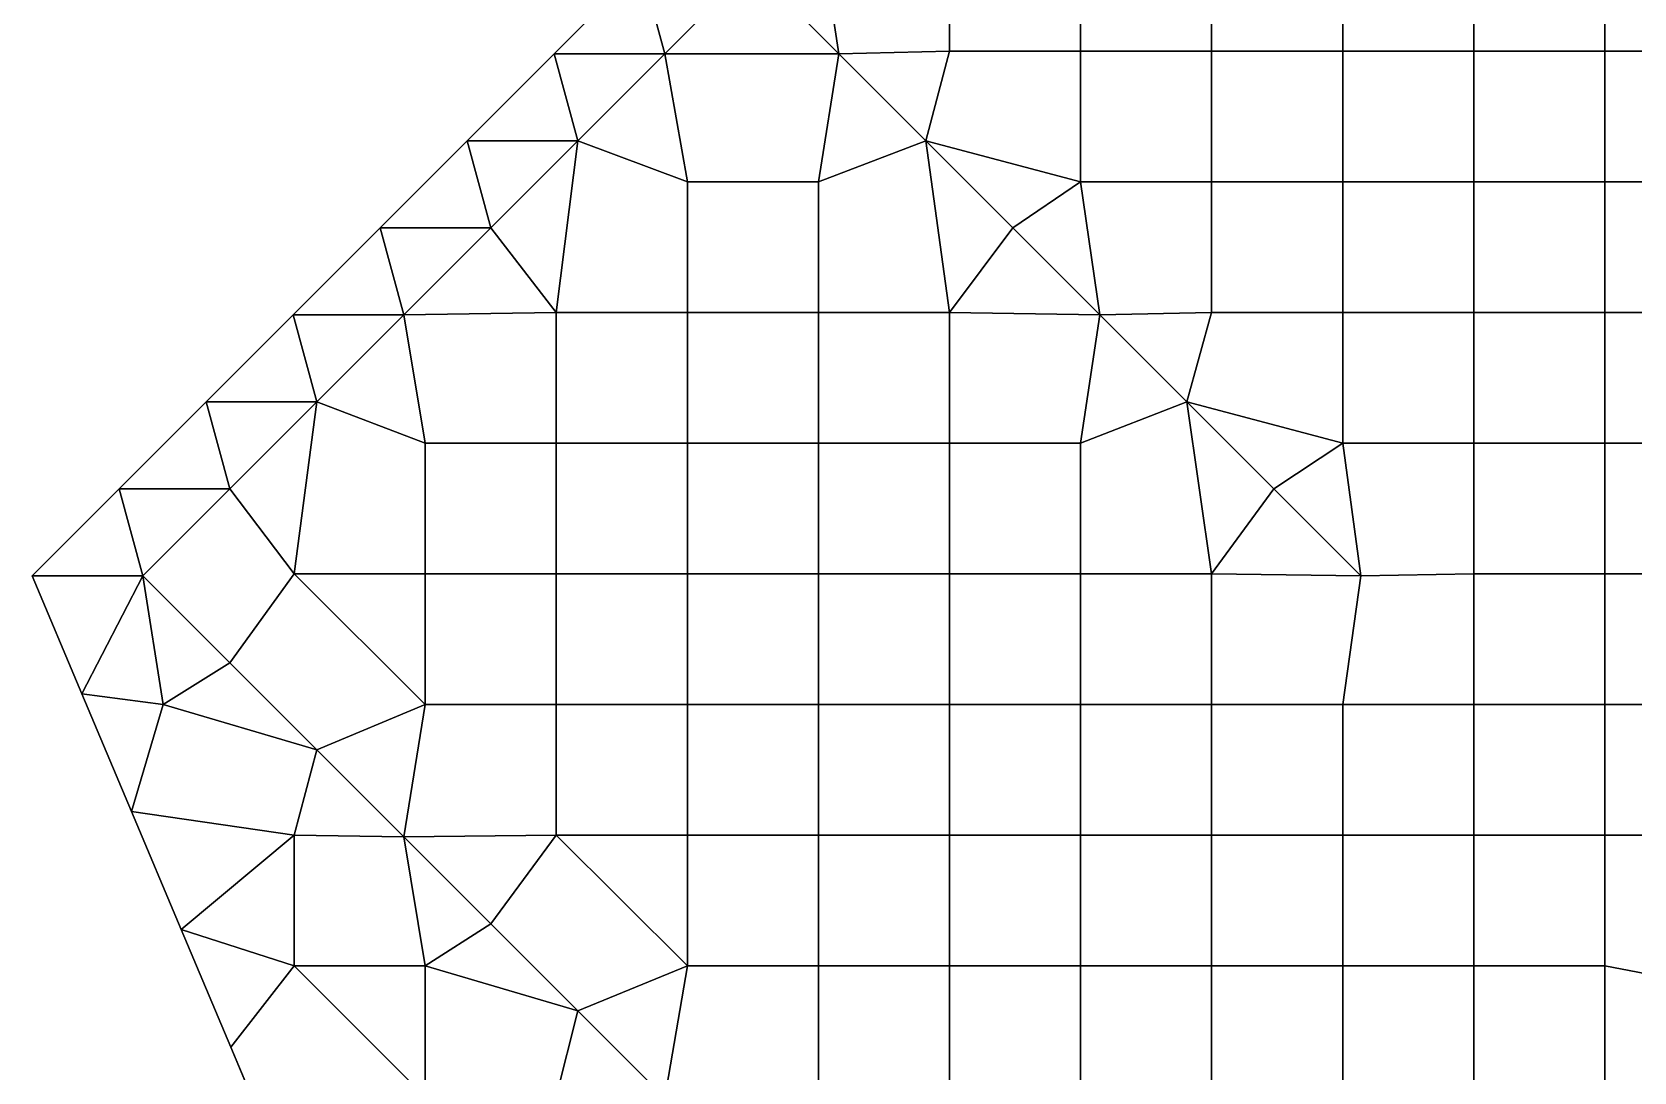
# Model space of a CAD drawing. Extents: x -13 to 39.3, y -26.5 to 20.6.
# Drawn here: x -12.96 to -6.82, y -15.41 to -11.42 of the extents above; entities that cross this region are included whole.
import ezdxf

# ---------------------------------------------------------------- set-up
doc = ezdxf.new("R2010")
doc.units = 0
doc.layers.add('BARS', color=1, linetype='CONTINUOUS')
doc.layers.add('FACES', color=5, linetype='CONTINUOUS')

msp = doc.modelspace()

# ---------------------------------------------------------------- linework, layer by layer
at = {"layer": 'BARS'}
for p, q in [((-10.9598, -11.5056), (-10.6264, -11.1723)), ((-10.9598, -11.5056, 3.3), (-10.6264, -11.1723, 3.3)), ((-10.5355, -11.5056), (-10.2022, -11.1723)), ((-10.5355, -11.5056, 3.3), (-10.2022, -11.1723, 3.3)), ((-11.2932, -11.839), (-10.9598, -11.5056)), ((-11.2932, -11.839, 3.3), (-10.9598, -11.5056, 3.3)), ((-10.8689, -11.839), (-10.5355, -11.5056)), ((-10.8689, -11.839, 3.3), (-10.5355, -11.5056, 3.3)), ((-11.6265, -12.1723), (-11.2932, -11.839)), ((-11.6265, -12.1723, 3.3), (-11.2932, -11.839, 3.3)), ((-11.2022, -12.1723), (-10.8689, -11.839)), ((-11.2022, -12.1723, 3.3), (-10.8689, -11.839, 3.3)), ((-11.9599, -12.5057), (-11.6265, -12.1723)), ((-11.9599, -12.5057, 3.3), (-11.6265, -12.1723, 3.3)), ((-11.5356, -12.5057), (-11.2022, -12.1723)), ((-11.5356, -12.5057, 3.3), (-11.2022, -12.1723, 3.3)), ((-12.2932, -12.839), (-11.9599, -12.5057)), ((-12.2932, -12.839, 3.3), (-11.9599, -12.5057, 3.3)), ((-11.8689, -12.839), (-11.5356, -12.5057)), ((-11.8689, -12.839, 3.3), (-11.5356, -12.5057, 3.3)), ((-12.6266, -13.1724), (-12.2932, -12.839)), ((-12.6266, -13.1724, 3.3), (-12.2932, -12.839, 3.3)), ((-12.2023, -13.1724), (-11.8689, -12.839)), ((-12.2023, -13.1724, 3.3), (-11.8689, -12.839, 3.3)), ((-12.9599, -13.5057), (-12.6266, -13.1724)), ((-12.9599, -13.5057, 3.3), (-12.6266, -13.1724, 3.3)), ((-12.5356, -13.5057), (-12.2023, -13.1724)), ((-12.5356, -13.5057, 3.3), (-12.2023, -13.1724, 3.3)), ((-12.7695, -13.9572), (-12.9599, -13.5057)), ((-12.7695, -13.9572, 3.3), (-12.9599, -13.5057, 3.3)), ((-12.2023, -13.8391), (-12.5356, -13.5057)), ((-12.5356, -13.5057), (-12.5356, -13.5057, 0.66)), ((-12.5356, -13.5057, 0.66), (-12.5356, -13.5057, 1.32)), ((-12.5356, -13.5057, 1.32), (-12.5356, -13.5057, 1.98)), ((-12.5356, -13.5057, 1.98), (-12.5356, -13.5057, 2.64)), ((-12.5356, -13.5057, 2.64), (-12.5356, -13.5057, 3.3)), ((-12.2023, -13.8391, 3.3), (-12.5356, -13.5057, 3.3)), ((-7.86873, -13.5057), (-7.86873, -13.5057, 0.66)), ((-7.86873, -13.5057, 0.66), (-7.86873, -13.5057, 1.32)), ((-7.86873, -13.5057, 1.32), (-7.86873, -13.5057, 1.98)), ((-7.86873, -13.5057, 1.98), (-7.86873, -13.5057, 2.64)), ((-7.86873, -13.5057, 2.64), (-7.86873, -13.5057, 3.3)), ((-11.8689, -14.1724), (-12.2023, -13.8391)), ((-11.8689, -14.1724, 3.3), (-12.2023, -13.8391, 3.3)), ((-12.5792, -14.4087), (-12.7695, -13.9572)), ((-12.5792, -14.4087, 3.3), (-12.7695, -13.9572, 3.3)), ((-11.5356, -14.5058), (-11.8689, -14.1724)), ((-11.5356, -14.5058, 3.3), (-11.8689, -14.1724, 3.3)), ((-12.3888, -14.8601), (-12.5792, -14.4087)), ((-12.3888, -14.8601, 3.3), (-12.5792, -14.4087, 3.3)), ((-11.2022, -14.8391), (-11.5356, -14.5058)), ((-11.2022, -14.8391, 3.3), (-11.5356, -14.5058, 3.3)), ((-10.8689, -15.1725), (-11.2022, -14.8391)), ((-10.8689, -15.1725, 3.3), (-11.2022, -14.8391, 3.3)), ((-12.1984, -15.3116), (-12.3888, -14.8601)), ((-12.1984, -15.3116, 3.3), (-12.3888, -14.8601, 3.3)), ((-10.5355, -15.5058), (-10.8689, -15.1725)), ((-10.5355, -15.5058, 3.3), (-10.8689, -15.1725, 3.3)), ((-12.008, -15.763), (-12.1984, -15.3116)), ((-12.008, -15.763, 3.3), (-12.1984, -15.3116, 3.3))]:
    msp.add_line(p, q, dxfattribs=at)
at = {"layer": 'FACES'}
for points in [[(-9.86884, -11.5056), (-9.94722, -10.9946), (-10.2022, -11.1723)], [(-9.86884, -11.5056, 3.3), (-9.94722, -10.9946, 3.3), (-10.2022, -11.1723, 3.3)], [(-9.44511, -10.9946), (-9.94722, -10.9946), (-9.86884, -11.5056), (-9.44511, -11.4953)], [(-9.44511, -10.9946, 3.3), (-9.94722, -10.9946, 3.3), (-9.86884, -11.5056, 3.3), (-9.44511, -11.4953, 3.3)], [(-8.94299, -10.9946), (-9.44511, -10.9946), (-9.44511, -11.4953), (-8.94299, -11.4953)], [(-8.94299, -10.9946, 3.3), (-9.44511, -10.9946, 3.3), (-9.44511, -11.4953, 3.3), (-8.94299, -11.4953, 3.3)], [(-8.44088, -10.9946), (-8.94299, -10.9946), (-8.94299, -11.4953), (-8.44088, -11.4953)], [(-8.44088, -10.9946, 3.3), (-8.94299, -10.9946, 3.3), (-8.94299, -11.4953, 3.3), (-8.44088, -11.4953, 3.3)], [(-7.93877, -10.9946), (-8.44088, -10.9946), (-8.44088, -11.4953), (-7.93877, -11.4953)], [(-7.93877, -10.9946, 3.3), (-8.44088, -10.9946, 3.3), (-8.44088, -11.4953, 3.3), (-7.93877, -11.4953, 3.3)], [(-7.43665, -10.9946), (-7.93877, -10.9946), (-7.93877, -11.4953), (-7.43665, -11.4953)], [(-7.43665, -10.9946, 3.3), (-7.93877, -10.9946, 3.3), (-7.93877, -11.4953, 3.3), (-7.43665, -11.4953, 3.3)], [(-6.93454, -10.9946), (-7.43665, -10.9946), (-7.43665, -11.4953), (-6.93454, -11.4953)], [(-6.93454, -10.9946, 3.3), (-7.43665, -10.9946, 3.3), (-7.43665, -11.4953, 3.3), (-6.93454, -11.4953, 3.3)], [(-6.43243, -10.9946), (-6.93454, -10.9946), (-6.93454, -11.4953), (-6.43243, -11.4953)], [(-6.43243, -10.9946, 3.3), (-6.93454, -10.9946, 3.3), (-6.93454, -11.4953, 3.3), (-6.43243, -11.4953, 3.3)], [(-10.5355, -11.5056), (-10.6264, -11.1723), (-10.9598, -11.5056)], [(-10.5355, -11.5056, 3.3), (-10.6264, -11.1723, 3.3), (-10.9598, -11.5056, 3.3)], [(-10.2022, -11.1723), (-10.6264, -11.1723), (-10.5355, -11.5056)], [(-10.2022, -11.1723, 3.3), (-10.6264, -11.1723, 3.3), (-10.5355, -11.5056, 3.3)], [(-9.86884, -11.5056), (-10.2022, -11.1723), (-10.5355, -11.5056)], [(-10.5355, -11.5056), (-10.5355, -11.5056, 0.66), (-10.2022, -11.1723, 0.66), (-10.2022, -11.1723)], [(-10.2022, -11.1723, 0.66), (-10.5355, -11.5056, 0.66), (-10.5355, -11.5056, 1.32), (-10.2022, -11.1723, 1.32)], [(-10.2022, -11.1723, 1.32), (-10.5355, -11.5056, 1.32), (-10.5355, -11.5056, 1.98), (-10.2022, -11.1723, 1.98)], [(-10.2022, -11.1723, 1.98), (-10.5355, -11.5056, 1.98), (-10.5355, -11.5056, 2.64), (-10.2022, -11.1723, 2.64)], [(-10.2022, -11.1723, 2.64), (-10.5355, -11.5056, 2.64), (-10.5355, -11.5056, 3.3), (-10.2022, -11.1723, 3.3)], [(-9.86884, -11.5056, 3.3), (-10.2022, -11.1723, 3.3), (-10.5355, -11.5056, 3.3)], [(-10.8689, -11.839), (-10.9598, -11.5056), (-11.2932, -11.839)], [(-10.8689, -11.839, 3.3), (-10.9598, -11.5056, 3.3), (-11.2932, -11.839, 3.3)], [(-10.5355, -11.5056), (-10.9598, -11.5056), (-10.8689, -11.839)], [(-10.5355, -11.5056, 3.3), (-10.9598, -11.5056, 3.3), (-10.8689, -11.839, 3.3)], [(-10.4493, -11.996), (-10.5355, -11.5056), (-10.8689, -11.839)], [(-10.8689, -11.839), (-10.8689, -11.839, 0.66), (-10.5355, -11.5056, 0.66), (-10.5355, -11.5056)], [(-10.5355, -11.5056, 0.66), (-10.8689, -11.839, 0.66), (-10.8689, -11.839, 1.32), (-10.5355, -11.5056, 1.32)], [(-10.5355, -11.5056, 1.32), (-10.8689, -11.839, 1.32), (-10.8689, -11.839, 1.98), (-10.5355, -11.5056, 1.98)], [(-10.5355, -11.5056, 1.98), (-10.8689, -11.839, 1.98), (-10.8689, -11.839, 2.64), (-10.5355, -11.5056, 2.64)], [(-10.5355, -11.5056, 2.64), (-10.8689, -11.839, 2.64), (-10.8689, -11.839, 3.3), (-10.5355, -11.5056, 3.3)], [(-10.4493, -11.996, 3.3), (-10.5355, -11.5056, 3.3), (-10.8689, -11.839, 3.3)], [(-9.86884, -11.5056), (-10.5355, -11.5056), (-10.4493, -11.996), (-9.94722, -11.996)], [(-9.86884, -11.5056, 3.3), (-10.5355, -11.5056, 3.3), (-10.4493, -11.996, 3.3), (-9.94722, -11.996, 3.3)], [(-9.53549, -11.839), (-9.86884, -11.5056), (-9.94722, -11.996)], [(-9.53549, -11.839, 3.3), (-9.86884, -11.5056, 3.3), (-9.94722, -11.996, 3.3)], [(-9.44511, -11.4953), (-9.86884, -11.5056), (-9.53549, -11.839)], [(-9.44511, -11.4953, 3.3), (-9.86884, -11.5056, 3.3), (-9.53549, -11.839, 3.3)], [(-8.94299, -11.4953), (-9.44511, -11.4953), (-9.53549, -11.839), (-8.94299, -11.996)], [(-8.94299, -11.4953, 3.3), (-9.44511, -11.4953, 3.3), (-9.53549, -11.839, 3.3), (-8.94299, -11.996, 3.3)], [(-8.44088, -11.4953), (-8.94299, -11.4953), (-8.94299, -11.996), (-8.44088, -11.996)], [(-8.44088, -11.4953, 3.3), (-8.94299, -11.4953, 3.3), (-8.94299, -11.996, 3.3), (-8.44088, -11.996, 3.3)], [(-7.93877, -11.4953), (-8.44088, -11.4953), (-8.44088, -11.996), (-7.93877, -11.996)], [(-7.93877, -11.4953, 3.3), (-8.44088, -11.4953, 3.3), (-8.44088, -11.996, 3.3), (-7.93877, -11.996, 3.3)], [(-7.43665, -11.4953), (-7.93877, -11.4953), (-7.93877, -11.996), (-7.43665, -11.996)], [(-7.43665, -11.4953, 3.3), (-7.93877, -11.4953, 3.3), (-7.93877, -11.996, 3.3), (-7.43665, -11.996, 3.3)], [(-6.93454, -11.4953), (-7.43665, -11.4953), (-7.43665, -11.996), (-6.93454, -11.996)], [(-6.93454, -11.4953, 3.3), (-7.43665, -11.4953, 3.3), (-7.43665, -11.996, 3.3), (-6.93454, -11.996, 3.3)], [(-6.43243, -11.4953), (-6.93454, -11.4953), (-6.93454, -11.996), (-6.43243, -11.996)], [(-6.43243, -11.4953, 3.3), (-6.93454, -11.4953, 3.3), (-6.93454, -11.996, 3.3), (-6.43243, -11.996, 3.3)], [(-11.2022, -12.1723), (-11.2932, -11.839), (-11.6265, -12.1723)], [(-11.2022, -12.1723, 3.3), (-11.2932, -11.839, 3.3), (-11.6265, -12.1723, 3.3)], [(-10.8689, -11.839), (-11.2932, -11.839), (-11.2022, -12.1723)], [(-10.8689, -11.839, 3.3), (-11.2932, -11.839, 3.3), (-11.2022, -12.1723, 3.3)], [(-10.9514, -12.4967), (-10.8689, -11.839), (-11.2022, -12.1723)], [(-11.2022, -12.1723), (-11.2022, -12.1723, 0.66), (-10.8689, -11.839, 0.66), (-10.8689, -11.839)], [(-10.8689, -11.839, 0.66), (-11.2022, -12.1723, 0.66), (-11.2022, -12.1723, 1.32), (-10.8689, -11.839, 1.32)], [(-10.8689, -11.839, 1.32), (-11.2022, -12.1723, 1.32), (-11.2022, -12.1723, 1.98), (-10.8689, -11.839, 1.98)], [(-10.8689, -11.839, 1.98), (-11.2022, -12.1723, 1.98), (-11.2022, -12.1723, 2.64), (-10.8689, -11.839, 2.64)], [(-10.8689, -11.839, 2.64), (-11.2022, -12.1723, 2.64), (-11.2022, -12.1723, 3.3), (-10.8689, -11.839, 3.3)], [(-10.9514, -12.4967, 3.3), (-10.8689, -11.839, 3.3), (-11.2022, -12.1723, 3.3)], [(-10.4493, -11.996), (-10.8689, -11.839), (-10.9514, -12.4967), (-10.4493, -12.4967)], [(-10.4493, -11.996, 3.3), (-10.8689, -11.839, 3.3), (-10.9514, -12.4967, 3.3), (-10.4493, -12.4967, 3.3)], [(-9.53549, -11.839), (-9.94722, -11.996), (-9.94722, -12.4967), (-9.44511, -12.4967)], [(-9.53549, -11.839, 3.3), (-9.94722, -11.996, 3.3), (-9.94722, -12.4967, 3.3), (-9.44511, -12.4967, 3.3)], [(-8.94299, -11.996), (-9.53549, -11.839), (-9.20214, -12.1723)], [(-9.20214, -12.1723), (-9.53549, -11.839), (-9.44511, -12.4967)], [(-8.94299, -11.996, 3.3), (-9.53549, -11.839, 3.3), (-9.20214, -12.1723, 3.3)], [(-9.20214, -12.1723, 3.3), (-9.53549, -11.839, 3.3), (-9.44511, -12.4967, 3.3)], [(-9.94722, -11.996), (-10.4493, -11.996), (-10.4493, -12.4967), (-9.94722, -12.4967)], [(-9.94722, -11.996, 3.3), (-10.4493, -11.996, 3.3), (-10.4493, -12.4967, 3.3), (-9.94722, -12.4967, 3.3)], [(-8.86878, -12.5057), (-8.94299, -11.996), (-9.20214, -12.1723)], [(-8.86878, -12.5057, 3.3), (-8.94299, -11.996, 3.3), (-9.20214, -12.1723, 3.3)], [(-8.44088, -12.4967), (-8.44088, -11.996), (-8.94299, -11.996), (-8.86878, -12.5057)], [(-8.44088, -12.4967, 3.3), (-8.44088, -11.996, 3.3), (-8.94299, -11.996, 3.3), (-8.86878, -12.5057, 3.3)], [(-7.93877, -11.996), (-8.44088, -11.996), (-8.44088, -12.4967), (-7.93877, -12.4967)], [(-7.93877, -11.996, 3.3), (-8.44088, -11.996, 3.3), (-8.44088, -12.4967, 3.3), (-7.93877, -12.4967, 3.3)], [(-7.43665, -11.996), (-7.93877, -11.996), (-7.93877, -12.4967), (-7.43665, -12.4967)], [(-7.43665, -11.996, 3.3), (-7.93877, -11.996, 3.3), (-7.93877, -12.4967, 3.3), (-7.43665, -12.4967, 3.3)], [(-6.93454, -11.996), (-7.43665, -11.996), (-7.43665, -12.4967), (-6.93454, -12.4967)], [(-6.93454, -11.996, 3.3), (-7.43665, -11.996, 3.3), (-7.43665, -12.4967, 3.3), (-6.93454, -12.4967, 3.3)], [(-6.43243, -11.996), (-6.93454, -11.996), (-6.93454, -12.4967), (-6.43243, -12.4967)], [(-6.43243, -11.996, 3.3), (-6.93454, -11.996, 3.3), (-6.93454, -12.4967, 3.3), (-6.43243, -12.4967, 3.3)], [(-11.5356, -12.5057), (-11.6265, -12.1723), (-11.9599, -12.5057)], [(-11.5356, -12.5057, 3.3), (-11.6265, -12.1723, 3.3), (-11.9599, -12.5057, 3.3)], [(-11.5356, -12.5057), (-11.2022, -12.1723), (-11.6265, -12.1723)], [(-11.5356, -12.5057, 3.3), (-11.2022, -12.1723, 3.3), (-11.6265, -12.1723, 3.3)], [(-10.9514, -12.4967), (-11.2022, -12.1723), (-11.5356, -12.5057)], [(-11.5356, -12.5057), (-11.5356, -12.5057, 0.66), (-11.2022, -12.1723, 0.66), (-11.2022, -12.1723)], [(-11.2022, -12.1723, 0.66), (-11.5356, -12.5057, 0.66), (-11.5356, -12.5057, 1.32), (-11.2022, -12.1723, 1.32)], [(-11.2022, -12.1723, 1.32), (-11.5356, -12.5057, 1.32), (-11.5356, -12.5057, 1.98), (-11.2022, -12.1723, 1.98)], [(-11.2022, -12.1723, 1.98), (-11.5356, -12.5057, 1.98), (-11.5356, -12.5057, 2.64), (-11.2022, -12.1723, 2.64)], [(-11.2022, -12.1723, 2.64), (-11.5356, -12.5057, 2.64), (-11.5356, -12.5057, 3.3), (-11.2022, -12.1723, 3.3)], [(-10.9514, -12.4967, 3.3), (-11.2022, -12.1723, 3.3), (-11.5356, -12.5057, 3.3)], [(-8.86878, -12.5057), (-9.20214, -12.1723), (-9.44511, -12.4967)], [(-8.86878, -12.5057, 3.3), (-9.20214, -12.1723, 3.3), (-9.44511, -12.4967, 3.3)], [(-11.8689, -12.839), (-11.9599, -12.5057), (-12.2932, -12.839)], [(-11.8689, -12.839, 3.3), (-11.9599, -12.5057, 3.3), (-12.2932, -12.839, 3.3)], [(-11.5356, -12.5057), (-11.9599, -12.5057), (-11.8689, -12.839)], [(-11.5356, -12.5057, 3.3), (-11.9599, -12.5057, 3.3), (-11.8689, -12.839, 3.3)], [(-11.4536, -12.9974), (-11.5356, -12.5057), (-11.8689, -12.839)], [(-11.8689, -12.839), (-11.8689, -12.839, 0.66), (-11.5356, -12.5057, 0.66), (-11.5356, -12.5057)], [(-11.5356, -12.5057, 0.66), (-11.8689, -12.839, 0.66), (-11.8689, -12.839, 1.32), (-11.5356, -12.5057, 1.32)], [(-11.5356, -12.5057, 1.32), (-11.8689, -12.839, 1.32), (-11.8689, -12.839, 1.98), (-11.5356, -12.5057, 1.98)], [(-11.5356, -12.5057, 1.98), (-11.8689, -12.839, 1.98), (-11.8689, -12.839, 2.64), (-11.5356, -12.5057, 2.64)], [(-11.5356, -12.5057, 2.64), (-11.8689, -12.839, 2.64), (-11.8689, -12.839, 3.3), (-11.5356, -12.5057, 3.3)], [(-11.4536, -12.9974, 3.3), (-11.5356, -12.5057, 3.3), (-11.8689, -12.839, 3.3)], [(-10.9514, -12.4967), (-11.5356, -12.5057), (-11.4536, -12.9974), (-10.9514, -12.9974)], [(-10.9514, -12.4967, 3.3), (-11.5356, -12.5057, 3.3), (-11.4536, -12.9974, 3.3), (-10.9514, -12.9974, 3.3)], [(-10.4493, -12.4967), (-10.9514, -12.4967), (-10.9514, -12.9974), (-10.4493, -12.9974)], [(-10.4493, -12.4967, 3.3), (-10.9514, -12.4967, 3.3), (-10.9514, -12.9974, 3.3), (-10.4493, -12.9974, 3.3)], [(-9.94722, -12.4967), (-10.4493, -12.4967), (-10.4493, -12.9974), (-9.94722, -12.9974)], [(-9.94722, -12.4967, 3.3), (-10.4493, -12.4967, 3.3), (-10.4493, -12.9974, 3.3), (-9.94722, -12.9974, 3.3)], [(-9.44511, -12.4967), (-9.94722, -12.4967), (-9.94722, -12.9974), (-9.44511, -12.9974)], [(-9.44511, -12.4967, 3.3), (-9.94722, -12.4967, 3.3), (-9.94722, -12.9974, 3.3), (-9.44511, -12.9974, 3.3)], [(-8.94299, -12.9974), (-8.86878, -12.5057), (-9.44511, -12.4967), (-9.44511, -12.9974)], [(-8.94299, -12.9974, 3.3), (-8.86878, -12.5057, 3.3), (-9.44511, -12.4967, 3.3), (-9.44511, -12.9974, 3.3)], [(-8.53543, -12.839), (-8.86878, -12.5057), (-8.94299, -12.9974)], [(-8.53543, -12.839, 3.3), (-8.86878, -12.5057, 3.3), (-8.94299, -12.9974, 3.3)], [(-8.44088, -12.4967), (-8.86878, -12.5057), (-8.53543, -12.839)], [(-8.44088, -12.4967, 3.3), (-8.86878, -12.5057, 3.3), (-8.53543, -12.839, 3.3)], [(-7.93877, -12.4967), (-8.44088, -12.4967), (-8.53543, -12.839), (-7.93877, -12.9974)], [(-7.93877, -12.4967, 3.3), (-8.44088, -12.4967, 3.3), (-8.53543, -12.839, 3.3), (-7.93877, -12.9974, 3.3)], [(-7.43665, -12.4967), (-7.93877, -12.4967), (-7.93877, -12.9974), (-7.43665, -12.9974)], [(-7.43665, -12.4967, 3.3), (-7.93877, -12.4967, 3.3), (-7.93877, -12.9974, 3.3), (-7.43665, -12.9974, 3.3)], [(-6.93454, -12.4967), (-7.43665, -12.4967), (-7.43665, -12.9974), (-6.93454, -12.9974)], [(-6.93454, -12.4967, 3.3), (-7.43665, -12.4967, 3.3), (-7.43665, -12.9974, 3.3), (-6.93454, -12.9974, 3.3)], [(-6.43243, -12.4967), (-6.93454, -12.4967), (-6.93454, -12.9974), (-6.43243, -12.9974)], [(-6.43243, -12.4967, 3.3), (-6.93454, -12.4967, 3.3), (-6.93454, -12.9974, 3.3), (-6.43243, -12.9974, 3.3)], [(-12.2023, -13.1724), (-12.2932, -12.839), (-12.6266, -13.1724)], [(-12.2023, -13.1724, 3.3), (-12.2932, -12.839, 3.3), (-12.6266, -13.1724, 3.3)], [(-11.8689, -12.839), (-12.2932, -12.839), (-12.2023, -13.1724)], [(-11.8689, -12.839, 3.3), (-12.2932, -12.839, 3.3), (-12.2023, -13.1724, 3.3)], [(-11.9557, -13.4981), (-11.8689, -12.839), (-12.2023, -13.1724)], [(-12.2023, -13.1724), (-12.2023, -13.1724, 0.66), (-11.8689, -12.839, 0.66), (-11.8689, -12.839)], [(-11.8689, -12.839, 0.66), (-12.2023, -13.1724, 0.66), (-12.2023, -13.1724, 1.32), (-11.8689, -12.839, 1.32)], [(-11.8689, -12.839, 1.32), (-12.2023, -13.1724, 1.32), (-12.2023, -13.1724, 1.98), (-11.8689, -12.839, 1.98)], [(-11.8689, -12.839, 1.98), (-12.2023, -13.1724, 1.98), (-12.2023, -13.1724, 2.64), (-11.8689, -12.839, 2.64)], [(-11.8689, -12.839, 2.64), (-12.2023, -13.1724, 2.64), (-12.2023, -13.1724, 3.3), (-11.8689, -12.839, 3.3)], [(-11.9557, -13.4981, 3.3), (-11.8689, -12.839, 3.3), (-12.2023, -13.1724, 3.3)], [(-11.4536, -12.9974), (-11.8689, -12.839), (-11.9557, -13.4981), (-11.4536, -13.4981)], [(-11.4536, -12.9974, 3.3), (-11.8689, -12.839, 3.3), (-11.9557, -13.4981, 3.3), (-11.4536, -13.4981, 3.3)], [(-8.53543, -12.839), (-8.94299, -12.9974), (-8.94299, -13.4981), (-8.44088, -13.4981)], [(-8.53543, -12.839, 3.3), (-8.94299, -12.9974, 3.3), (-8.94299, -13.4981, 3.3), (-8.44088, -13.4981, 3.3)], [(-7.93877, -12.9974), (-8.53543, -12.839), (-8.20208, -13.1724)], [(-8.20208, -13.1724), (-8.53543, -12.839), (-8.44088, -13.4981)], [(-7.93877, -12.9974, 3.3), (-8.53543, -12.839, 3.3), (-8.20208, -13.1724, 3.3)], [(-8.20208, -13.1724, 3.3), (-8.53543, -12.839, 3.3), (-8.44088, -13.4981, 3.3)], [(-10.9514, -12.9974), (-11.4536, -12.9974), (-11.4536, -13.4981), (-10.9514, -13.4981)], [(-10.9514, -12.9974, 3.3), (-11.4536, -12.9974, 3.3), (-11.4536, -13.4981, 3.3), (-10.9514, -13.4981, 3.3)], [(-10.4493, -12.9974), (-10.9514, -12.9974), (-10.9514, -13.4981), (-10.4493, -13.4981)], [(-10.4493, -12.9974, 3.3), (-10.9514, -12.9974, 3.3), (-10.9514, -13.4981, 3.3), (-10.4493, -13.4981, 3.3)], [(-9.94722, -12.9974), (-10.4493, -12.9974), (-10.4493, -13.4981), (-9.94722, -13.4981)], [(-9.94722, -12.9974, 3.3), (-10.4493, -12.9974, 3.3), (-10.4493, -13.4981, 3.3), (-9.94722, -13.4981, 3.3)], [(-9.44511, -12.9974), (-9.94722, -12.9974), (-9.94722, -13.4981), (-9.44511, -13.4981)], [(-9.44511, -12.9974, 3.3), (-9.94722, -12.9974, 3.3), (-9.94722, -13.4981, 3.3), (-9.44511, -13.4981, 3.3)], [(-8.94299, -12.9974), (-9.44511, -12.9974), (-9.44511, -13.4981), (-8.94299, -13.4981)], [(-8.94299, -12.9974, 3.3), (-9.44511, -12.9974, 3.3), (-9.44511, -13.4981, 3.3), (-8.94299, -13.4981, 3.3)], [(-7.86873, -13.5057), (-7.93877, -12.9974), (-8.20208, -13.1724)], [(-7.86873, -13.5057, 3.3), (-7.93877, -12.9974, 3.3), (-8.20208, -13.1724, 3.3)], [(-7.43665, -13.4981), (-7.43665, -12.9974), (-7.93877, -12.9974), (-7.86873, -13.5057)], [(-7.43665, -13.4981, 3.3), (-7.43665, -12.9974, 3.3), (-7.93877, -12.9974, 3.3), (-7.86873, -13.5057, 3.3)], [(-6.93454, -12.9974), (-7.43665, -12.9974), (-7.43665, -13.4981), (-6.93454, -13.4981)], [(-6.93454, -12.9974, 3.3), (-7.43665, -12.9974, 3.3), (-7.43665, -13.4981, 3.3), (-6.93454, -13.4981, 3.3)], [(-6.43243, -12.9974), (-6.93454, -12.9974), (-6.93454, -13.4981), (-6.43243, -13.4981)], [(-6.43243, -12.9974, 3.3), (-6.93454, -12.9974, 3.3), (-6.93454, -13.4981, 3.3), (-6.43243, -13.4981, 3.3)], [(-12.5356, -13.5057), (-12.6266, -13.1724), (-12.9599, -13.5057)], [(-12.5356, -13.5057, 3.3), (-12.6266, -13.1724, 3.3), (-12.9599, -13.5057, 3.3)], [(-12.5356, -13.5057), (-12.2023, -13.1724), (-12.6266, -13.1724)], [(-12.5356, -13.5057, 3.3), (-12.2023, -13.1724, 3.3), (-12.6266, -13.1724, 3.3)], [(-11.9557, -13.4981), (-12.2023, -13.1724), (-12.5356, -13.5057), (-12.2023, -13.8391)], [(-12.5356, -13.5057), (-12.5356, -13.5057, 0.66), (-12.2023, -13.1724, 0.66), (-12.2023, -13.1724)], [(-12.2023, -13.1724, 0.66), (-12.5356, -13.5057, 0.66), (-12.5356, -13.5057, 1.32), (-12.2023, -13.1724, 1.32)], [(-12.2023, -13.1724, 1.32), (-12.5356, -13.5057, 1.32), (-12.5356, -13.5057, 1.98), (-12.2023, -13.1724, 1.98)], [(-12.2023, -13.1724, 1.98), (-12.5356, -13.5057, 1.98), (-12.5356, -13.5057, 2.64), (-12.2023, -13.1724, 2.64)], [(-12.2023, -13.1724, 2.64), (-12.5356, -13.5057, 2.64), (-12.5356, -13.5057, 3.3), (-12.2023, -13.1724, 3.3)], [(-11.9557, -13.4981, 3.3), (-12.2023, -13.1724, 3.3), (-12.5356, -13.5057, 3.3), (-12.2023, -13.8391, 3.3)], [(-7.86873, -13.5057), (-8.20208, -13.1724), (-8.44088, -13.4981)], [(-7.86873, -13.5057, 3.3), (-8.20208, -13.1724, 3.3), (-8.44088, -13.4981, 3.3)], [(-11.4536, -13.9988), (-11.9557, -13.4981), (-12.2023, -13.8391), (-11.8689, -14.1724)], [(-11.4536, -13.9988, 3.3), (-11.9557, -13.4981, 3.3), (-12.2023, -13.8391, 3.3), (-11.8689, -14.1724, 3.3)], [(-11.4536, -13.4981), (-11.9557, -13.4981), (-11.4536, -13.9988)], [(-11.4536, -13.4981, 3.3), (-11.9557, -13.4981, 3.3), (-11.4536, -13.9988, 3.3)], [(-10.9514, -13.4981), (-11.4536, -13.4981), (-11.4536, -13.9988), (-10.9514, -13.9988)], [(-10.9514, -13.4981, 3.3), (-11.4536, -13.4981, 3.3), (-11.4536, -13.9988, 3.3), (-10.9514, -13.9988, 3.3)], [(-10.4493, -13.4981), (-10.9514, -13.4981), (-10.9514, -13.9988), (-10.4493, -13.9988)], [(-10.4493, -13.4981, 3.3), (-10.9514, -13.4981, 3.3), (-10.9514, -13.9988, 3.3), (-10.4493, -13.9988, 3.3)], [(-9.94722, -13.4981), (-10.4493, -13.4981), (-10.4493, -13.9988), (-9.94722, -13.9988)], [(-9.94722, -13.4981, 3.3), (-10.4493, -13.4981, 3.3), (-10.4493, -13.9988, 3.3), (-9.94722, -13.9988, 3.3)], [(-9.44511, -13.4981), (-9.94722, -13.4981), (-9.94722, -13.9988), (-9.44511, -13.9988)], [(-9.44511, -13.4981, 3.3), (-9.94722, -13.4981, 3.3), (-9.94722, -13.9988, 3.3), (-9.44511, -13.9988, 3.3)], [(-8.94299, -13.4981), (-9.44511, -13.4981), (-9.44511, -13.9988), (-8.94299, -13.9988)], [(-8.94299, -13.4981, 3.3), (-9.44511, -13.4981, 3.3), (-9.44511, -13.9988, 3.3), (-8.94299, -13.9988, 3.3)], [(-8.44088, -13.4981), (-8.94299, -13.4981), (-8.94299, -13.9988), (-8.44088, -13.9988)], [(-8.44088, -13.4981, 3.3), (-8.94299, -13.4981, 3.3), (-8.94299, -13.9988, 3.3), (-8.44088, -13.9988, 3.3)], [(-7.93877, -13.9988), (-7.86873, -13.5057), (-8.44088, -13.4981), (-8.44088, -13.9988)], [(-7.93877, -13.9988, 3.3), (-7.86873, -13.5057, 3.3), (-8.44088, -13.4981, 3.3), (-8.44088, -13.9988, 3.3)], [(-7.43665, -13.4981), (-7.86873, -13.5057), (-7.93877, -13.9988), (-7.43665, -13.9988)], [(-7.43665, -13.4981, 3.3), (-7.86873, -13.5057, 3.3), (-7.93877, -13.9988, 3.3), (-7.43665, -13.9988, 3.3)], [(-6.93454, -13.4981), (-7.43665, -13.4981), (-7.43665, -13.9988), (-6.93454, -13.9988)], [(-6.93454, -13.4981, 3.3), (-7.43665, -13.4981, 3.3), (-7.43665, -13.9988, 3.3), (-6.93454, -13.9988, 3.3)], [(-6.43243, -13.4981), (-6.93454, -13.4981), (-6.93454, -13.9988), (-6.43243, -13.9988)], [(-6.43243, -13.4981, 3.3), (-6.93454, -13.4981, 3.3), (-6.93454, -13.9988, 3.3), (-6.43243, -13.9988, 3.3)], [(-12.5356, -13.5057), (-12.9599, -13.5057), (-12.7695, -13.9572)], [(-12.5356, -13.5057, 3.3), (-12.9599, -13.5057, 3.3), (-12.7695, -13.9572, 3.3)], [(-12.4578, -13.9988), (-12.5356, -13.5057), (-12.7695, -13.9572)], [(-12.4578, -13.9988, 3.3), (-12.5356, -13.5057, 3.3), (-12.7695, -13.9572, 3.3)], [(-12.2023, -13.8391), (-12.5356, -13.5057), (-12.4578, -13.9988)], [(-12.2023, -13.8391, 0.66), (-12.2023, -13.8391), (-12.5356, -13.5057), (-12.5356, -13.5057, 0.66)], [(-12.2023, -13.8391, 0.66), (-12.5356, -13.5057, 0.66), (-12.5356, -13.5057, 1.32), (-12.2023, -13.8391, 1.32)], [(-12.2023, -13.8391, 1.32), (-12.5356, -13.5057, 1.32), (-12.5356, -13.5057, 1.98), (-12.2023, -13.8391, 1.98)], [(-12.2023, -13.8391, 1.98), (-12.5356, -13.5057, 1.98), (-12.5356, -13.5057, 2.64), (-12.2023, -13.8391, 2.64)], [(-12.2023, -13.8391, 2.64), (-12.5356, -13.5057, 2.64), (-12.5356, -13.5057, 3.3), (-12.2023, -13.8391, 3.3)], [(-12.2023, -13.8391, 3.3), (-12.5356, -13.5057, 3.3), (-12.4578, -13.9988, 3.3)], [(-12.2023, -13.8391), (-12.4578, -13.9988), (-11.8689, -14.1724)], [(-12.2023, -13.8391, 3.3), (-12.4578, -13.9988, 3.3), (-11.8689, -14.1724, 3.3)], [(-11.8689, -14.1724, 0.66), (-11.8689, -14.1724), (-12.2023, -13.8391), (-12.2023, -13.8391, 0.66)], [(-11.8689, -14.1724, 0.66), (-12.2023, -13.8391, 0.66), (-12.2023, -13.8391, 1.32), (-11.8689, -14.1724, 1.32)], [(-11.8689, -14.1724, 1.32), (-12.2023, -13.8391, 1.32), (-12.2023, -13.8391, 1.98), (-11.8689, -14.1724, 1.98)], [(-11.8689, -14.1724, 1.98), (-12.2023, -13.8391, 1.98), (-12.2023, -13.8391, 2.64), (-11.8689, -14.1724, 2.64)], [(-11.8689, -14.1724, 2.64), (-12.2023, -13.8391, 2.64), (-12.2023, -13.8391, 3.3), (-11.8689, -14.1724, 3.3)], [(-12.4578, -13.9988), (-12.7695, -13.9572), (-12.5792, -14.4087)], [(-12.4578, -13.9988, 3.3), (-12.7695, -13.9572, 3.3), (-12.5792, -14.4087, 3.3)], [(-11.8689, -14.1724), (-12.4578, -13.9988), (-12.5792, -14.4087), (-11.9557, -14.4995)], [(-11.8689, -14.1724, 3.3), (-12.4578, -13.9988, 3.3), (-12.5792, -14.4087, 3.3), (-11.9557, -14.4995, 3.3)], [(-11.4536, -13.9988), (-11.8689, -14.1724), (-11.5356, -14.5058)], [(-11.4536, -13.9988, 3.3), (-11.8689, -14.1724, 3.3), (-11.5356, -14.5058, 3.3)], [(-10.9514, -13.9988), (-11.4536, -13.9988), (-11.5356, -14.5058), (-10.9514, -14.4995)], [(-10.9514, -13.9988, 3.3), (-11.4536, -13.9988, 3.3), (-11.5356, -14.5058, 3.3), (-10.9514, -14.4995, 3.3)], [(-10.4493, -13.9988), (-10.9514, -13.9988), (-10.9514, -14.4995), (-10.4493, -14.4995)], [(-10.4493, -13.9988, 3.3), (-10.9514, -13.9988, 3.3), (-10.9514, -14.4995, 3.3), (-10.4493, -14.4995, 3.3)], [(-9.94722, -13.9988), (-10.4493, -13.9988), (-10.4493, -14.4995), (-9.94722, -14.4995)], [(-9.94722, -13.9988, 3.3), (-10.4493, -13.9988, 3.3), (-10.4493, -14.4995, 3.3), (-9.94722, -14.4995, 3.3)], [(-9.44511, -13.9988), (-9.94722, -13.9988), (-9.94722, -14.4995), (-9.44511, -14.4995)], [(-9.44511, -13.9988, 3.3), (-9.94722, -13.9988, 3.3), (-9.94722, -14.4995, 3.3), (-9.44511, -14.4995, 3.3)], [(-8.94299, -13.9988), (-9.44511, -13.9988), (-9.44511, -14.4995), (-8.94299, -14.4995)], [(-8.94299, -13.9988, 3.3), (-9.44511, -13.9988, 3.3), (-9.44511, -14.4995, 3.3), (-8.94299, -14.4995, 3.3)], [(-8.44088, -13.9988), (-8.94299, -13.9988), (-8.94299, -14.4995), (-8.44088, -14.4995)], [(-8.44088, -13.9988, 3.3), (-8.94299, -13.9988, 3.3), (-8.94299, -14.4995, 3.3), (-8.44088, -14.4995, 3.3)], [(-7.93877, -13.9988), (-8.44088, -13.9988), (-8.44088, -14.4995), (-7.93877, -14.4995)], [(-7.93877, -13.9988, 3.3), (-8.44088, -13.9988, 3.3), (-8.44088, -14.4995, 3.3), (-7.93877, -14.4995, 3.3)], [(-7.43665, -13.9988), (-7.93877, -13.9988), (-7.93877, -14.4995), (-7.43665, -14.4995)], [(-7.43665, -13.9988, 3.3), (-7.93877, -13.9988, 3.3), (-7.93877, -14.4995, 3.3), (-7.43665, -14.4995, 3.3)], [(-6.93454, -13.9988), (-7.43665, -13.9988), (-7.43665, -14.4995), (-6.93454, -14.4995)], [(-6.93454, -13.9988, 3.3), (-7.43665, -13.9988, 3.3), (-7.43665, -14.4995, 3.3), (-6.93454, -14.4995, 3.3)], [(-6.43243, -13.9988), (-6.93454, -13.9988), (-6.93454, -14.4995), (-6.43243, -14.4995)], [(-6.43243, -13.9988, 3.3), (-6.93454, -13.9988, 3.3), (-6.93454, -14.4995, 3.3), (-6.43243, -14.4995, 3.3)], [(-11.5356, -14.5058), (-11.8689, -14.1724), (-11.9557, -14.4995)], [(-11.5356, -14.5058, 3.3), (-11.8689, -14.1724, 3.3), (-11.9557, -14.4995, 3.3)], [(-11.5356, -14.5058, 0.66), (-11.5356, -14.5058), (-11.8689, -14.1724), (-11.8689, -14.1724, 0.66)], [(-11.5356, -14.5058, 0.66), (-11.8689, -14.1724, 0.66), (-11.8689, -14.1724, 1.32), (-11.5356, -14.5058, 1.32)], [(-11.5356, -14.5058, 1.32), (-11.8689, -14.1724, 1.32), (-11.8689, -14.1724, 1.98), (-11.5356, -14.5058, 1.98)], [(-11.5356, -14.5058, 1.98), (-11.8689, -14.1724, 1.98), (-11.8689, -14.1724, 2.64), (-11.5356, -14.5058, 2.64)], [(-11.5356, -14.5058, 2.64), (-11.8689, -14.1724, 2.64), (-11.8689, -14.1724, 3.3), (-11.5356, -14.5058, 3.3)], [(-11.9557, -14.4995), (-12.5792, -14.4087), (-12.3888, -14.8601)], [(-11.9557, -14.4995, 3.3), (-12.5792, -14.4087, 3.3), (-12.3888, -14.8601, 3.3)], [(-11.9557, -15.0002), (-11.9557, -14.4995), (-12.3888, -14.8601)], [(-11.9557, -15.0002, 3.3), (-11.9557, -14.4995, 3.3), (-12.3888, -14.8601, 3.3)], [(-11.5356, -14.5058), (-11.9557, -14.4995), (-11.9557, -15.0002), (-11.4536, -15.0002)], [(-11.5356, -14.5058, 3.3), (-11.9557, -14.4995, 3.3), (-11.9557, -15.0002, 3.3), (-11.4536, -15.0002, 3.3)], [(-10.9514, -14.4995), (-11.5356, -14.5058), (-11.2022, -14.8391)], [(-10.9514, -14.4995, 3.3), (-11.5356, -14.5058, 3.3), (-11.2022, -14.8391, 3.3)], [(-11.2022, -14.8391), (-11.5356, -14.5058), (-11.4536, -15.0002)], [(-11.2022, -14.8391, 0.66), (-11.2022, -14.8391), (-11.5356, -14.5058), (-11.5356, -14.5058, 0.66)], [(-11.2022, -14.8391, 0.66), (-11.5356, -14.5058, 0.66), (-11.5356, -14.5058, 1.32), (-11.2022, -14.8391, 1.32)], [(-11.2022, -14.8391, 1.32), (-11.5356, -14.5058, 1.32), (-11.5356, -14.5058, 1.98), (-11.2022, -14.8391, 1.98)], [(-11.2022, -14.8391, 1.98), (-11.5356, -14.5058, 1.98), (-11.5356, -14.5058, 2.64), (-11.2022, -14.8391, 2.64)], [(-11.2022, -14.8391, 2.64), (-11.5356, -14.5058, 2.64), (-11.5356, -14.5058, 3.3), (-11.2022, -14.8391, 3.3)], [(-11.2022, -14.8391, 3.3), (-11.5356, -14.5058, 3.3), (-11.4536, -15.0002, 3.3)], [(-10.4493, -15.0002), (-10.9514, -14.4995), (-11.2022, -14.8391), (-10.8689, -15.1725)], [(-10.4493, -15.0002, 3.3), (-10.9514, -14.4995, 3.3), (-11.2022, -14.8391, 3.3), (-10.8689, -15.1725, 3.3)], [(-10.4493, -14.4995), (-10.9514, -14.4995), (-10.4493, -15.0002)], [(-10.4493, -14.4995, 3.3), (-10.9514, -14.4995, 3.3), (-10.4493, -15.0002, 3.3)], [(-9.94722, -14.4995), (-10.4493, -14.4995), (-10.4493, -15.0002), (-9.94722, -15.0002)], [(-9.94722, -14.4995, 3.3), (-10.4493, -14.4995, 3.3), (-10.4493, -15.0002, 3.3), (-9.94722, -15.0002, 3.3)], [(-9.44511, -14.4995), (-9.94722, -14.4995), (-9.94722, -15.0002), (-9.44511, -15.0002)], [(-9.44511, -14.4995, 3.3), (-9.94722, -14.4995, 3.3), (-9.94722, -15.0002, 3.3), (-9.44511, -15.0002, 3.3)], [(-8.94299, -14.4995), (-9.44511, -14.4995), (-9.44511, -15.0002), (-8.94299, -15.0002)], [(-8.94299, -14.4995, 3.3), (-9.44511, -14.4995, 3.3), (-9.44511, -15.0002, 3.3), (-8.94299, -15.0002, 3.3)], [(-8.44088, -14.4995), (-8.94299, -14.4995), (-8.94299, -15.0002), (-8.44088, -15.0002)], [(-8.44088, -14.4995, 3.3), (-8.94299, -14.4995, 3.3), (-8.94299, -15.0002, 3.3), (-8.44088, -15.0002, 3.3)], [(-7.93877, -14.4995), (-8.44088, -14.4995), (-8.44088, -15.0002), (-7.93877, -15.0002)], [(-7.93877, -14.4995, 3.3), (-8.44088, -14.4995, 3.3), (-8.44088, -15.0002, 3.3), (-7.93877, -15.0002, 3.3)], [(-7.43665, -14.4995), (-7.93877, -14.4995), (-7.93877, -15.0002), (-7.43665, -15.0002)], [(-7.43665, -14.4995, 3.3), (-7.93877, -14.4995, 3.3), (-7.93877, -15.0002, 3.3), (-7.43665, -15.0002, 3.3)], [(-6.93454, -14.4995), (-7.43665, -14.4995), (-7.43665, -15.0002), (-6.93454, -15.0002)], [(-6.93454, -14.4995, 3.3), (-7.43665, -14.4995, 3.3), (-7.43665, -15.0002, 3.3), (-6.93454, -15.0002, 3.3)], [(-6.24239, -15.1321), (-6.43243, -14.4995), (-6.93454, -14.4995), (-6.93454, -15.0002)], [(-6.24239, -15.1321, 3.3), (-6.43243, -14.4995, 3.3), (-6.93454, -14.4995, 3.3), (-6.93454, -15.0002, 3.3)], [(-11.2022, -14.8391), (-11.4536, -15.0002), (-10.8689, -15.1725)], [(-11.2022, -14.8391, 3.3), (-11.4536, -15.0002, 3.3), (-10.8689, -15.1725, 3.3)], [(-10.8689, -15.1725, 0.66), (-10.8689, -15.1725), (-11.2022, -14.8391), (-11.2022, -14.8391, 0.66)], [(-10.8689, -15.1725, 0.66), (-11.2022, -14.8391, 0.66), (-11.2022, -14.8391, 1.32), (-10.8689, -15.1725, 1.32)], [(-10.8689, -15.1725, 1.32), (-11.2022, -14.8391, 1.32), (-11.2022, -14.8391, 1.98), (-10.8689, -15.1725, 1.98)], [(-10.8689, -15.1725, 1.98), (-11.2022, -14.8391, 1.98), (-11.2022, -14.8391, 2.64), (-10.8689, -15.1725, 2.64)], [(-10.8689, -15.1725, 2.64), (-11.2022, -14.8391, 2.64), (-11.2022, -14.8391, 3.3), (-10.8689, -15.1725, 3.3)], [(-11.9557, -15.0002), (-12.3888, -14.8601), (-12.1984, -15.3116)], [(-11.9557, -15.0002, 3.3), (-12.3888, -14.8601, 3.3), (-12.1984, -15.3116, 3.3)], [(-11.9557, -15.0002), (-12.1984, -15.3116), (-12.008, -15.763), (-11.4536, -15.5009)], [(-11.9557, -15.0002, 3.3), (-12.1984, -15.3116, 3.3), (-12.008, -15.763, 3.3), (-11.4536, -15.5009, 3.3)], [(-11.4536, -15.0002), (-11.9557, -15.0002), (-11.4536, -15.5009)], [(-11.4536, -15.0002, 3.3), (-11.9557, -15.0002, 3.3), (-11.4536, -15.5009, 3.3)], [(-10.8689, -15.1725), (-11.4536, -15.0002), (-11.4536, -15.5009), (-10.9514, -15.5009)], [(-10.8689, -15.1725, 3.3), (-11.4536, -15.0002, 3.3), (-11.4536, -15.5009, 3.3), (-10.9514, -15.5009, 3.3)], [(-10.4493, -15.0002), (-10.8689, -15.1725), (-10.5355, -15.5058)], [(-10.4493, -15.0002, 3.3), (-10.8689, -15.1725, 3.3), (-10.5355, -15.5058, 3.3)], [(-9.94722, -15.0002), (-10.4493, -15.0002), (-10.5355, -15.5058), (-9.94722, -15.5009)], [(-9.94722, -15.0002, 3.3), (-10.4493, -15.0002, 3.3), (-10.5355, -15.5058, 3.3), (-9.94722, -15.5009, 3.3)], [(-9.44511, -15.0002), (-9.94722, -15.0002), (-9.94722, -15.5009), (-9.44511, -15.5009)], [(-9.44511, -15.0002, 3.3), (-9.94722, -15.0002, 3.3), (-9.94722, -15.5009, 3.3), (-9.44511, -15.5009, 3.3)], [(-8.94299, -15.0002), (-9.44511, -15.0002), (-9.44511, -15.5009), (-8.94299, -15.5009)], [(-8.94299, -15.0002, 3.3), (-9.44511, -15.0002, 3.3), (-9.44511, -15.5009, 3.3), (-8.94299, -15.5009, 3.3)], [(-8.44088, -15.0002), (-8.94299, -15.0002), (-8.94299, -15.5009), (-8.44088, -15.5009)], [(-8.44088, -15.0002, 3.3), (-8.94299, -15.0002, 3.3), (-8.94299, -15.5009, 3.3), (-8.44088, -15.5009, 3.3)], [(-7.93877, -15.0002), (-8.44088, -15.0002), (-8.44088, -15.5009), (-7.93877, -15.5009)], [(-7.93877, -15.0002, 3.3), (-8.44088, -15.0002, 3.3), (-8.44088, -15.5009, 3.3), (-7.93877, -15.5009, 3.3)], [(-7.43665, -15.0002), (-7.93877, -15.0002), (-7.93877, -15.5009), (-7.43665, -15.5009)], [(-7.43665, -15.0002, 3.3), (-7.93877, -15.0002, 3.3), (-7.93877, -15.5009, 3.3), (-7.43665, -15.5009, 3.3)], [(-6.93454, -15.0002), (-7.43665, -15.0002), (-7.43665, -15.5009), (-6.93454, -15.5009)], [(-6.93454, -15.0002, 3.3), (-7.43665, -15.0002, 3.3), (-7.43665, -15.5009, 3.3), (-6.93454, -15.5009, 3.3)], [(-6.24239, -15.1321), (-6.93454, -15.0002), (-6.93454, -15.5009), (-6.43243, -15.5009)], [(-6.24239, -15.1321, 3.3), (-6.93454, -15.0002, 3.3), (-6.93454, -15.5009, 3.3), (-6.43243, -15.5009, 3.3)], [(-10.5355, -15.5058), (-10.8689, -15.1725), (-10.9514, -15.5009)], [(-10.5355, -15.5058, 3.3), (-10.8689, -15.1725, 3.3), (-10.9514, -15.5009, 3.3)], [(-10.5355, -15.5058, 0.66), (-10.5355, -15.5058), (-10.8689, -15.1725), (-10.8689, -15.1725, 0.66)], [(-10.5355, -15.5058, 0.66), (-10.8689, -15.1725, 0.66), (-10.8689, -15.1725, 1.32), (-10.5355, -15.5058, 1.32)], [(-10.5355, -15.5058, 1.32), (-10.8689, -15.1725, 1.32), (-10.8689, -15.1725, 1.98), (-10.5355, -15.5058, 1.98)], [(-10.5355, -15.5058, 1.98), (-10.8689, -15.1725, 1.98), (-10.8689, -15.1725, 2.64), (-10.5355, -15.5058, 2.64)], [(-10.5355, -15.5058, 2.64), (-10.8689, -15.1725, 2.64), (-10.8689, -15.1725, 3.3), (-10.5355, -15.5058, 3.3)]]:
    msp.add_3dface(points, dxfattribs=at)

doc.saveas('drawing.dxf')
